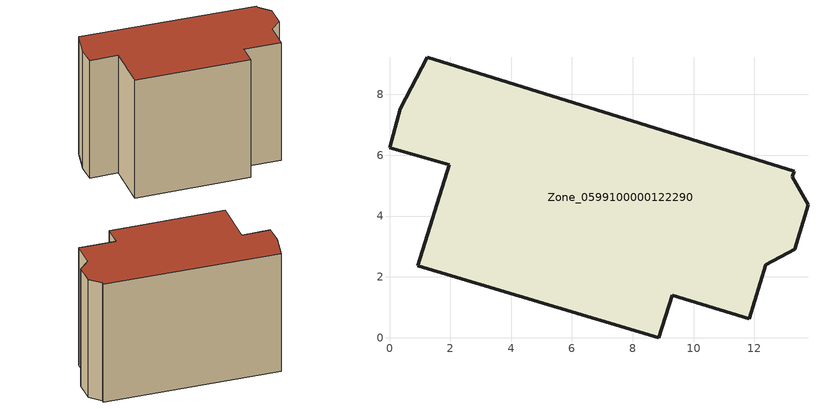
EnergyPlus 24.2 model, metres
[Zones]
Zone_0599100000122290
 floor ground (C_G): 0.35,7.52 1.25,9.22 13.31,5.48 13.25,5.29 13.76,4.37 13.32,2.91 12.37,2.4 11.83,0.62 9.29,1.4 8.86,0 0.93,2.36 1.97,5.68 0,6.25 z0
 wall outside (C_F): 0.93,2.36 8.86,0 9.29,1.4 11.83,0.62 12.37,2.4 13.32,2.91 13.76,4.37 13.25,5.29 13.31,5.48 1.25,9.22 0.35,7.52 0,6.25 1.97,5.68 0.93,2.36 z0:9.23
 roof outside (C_R): 13.31,5.48 1.25,9.22 0.35,7.52 0,6.25 1.97,5.68 0.93,2.36 8.86,0 9.29,1.4 11.83,0.62 12.37,2.4 13.32,2.91 13.76,4.37 13.25,5.29 z9.23
[BUILDING]
Pand.0599100000122290: North Axis=0; Terrain=City; Loads Convergence Tolerance Value=0.04; Temperature Convergence Tolerance Value=0.4; Solar Distribution=FullExterior; Maximum Number of Warmup Days=25; Minimum Number of Warmup Days=1
[Site:Location]
Rotterdam.The.Hague.AP_ZH_NLD Design_Conditions: Latitude=51.96; Longitude=4.45; Time Zone=1; Elevation=-4.5
[SITE:GROUNDTEMPERATURE:BUILDINGSURFACE]
18, 18, 18, 18, 18, 18, 18, 18, 18, 18, 18, 18
[MATERIAL] Thermal Absorptance=0.9; Solar Absorptance=0.7; Visible Absorptance=0.7
Name | Roughness | Thickness | Conductivity | Density | Specific Heat
G.TC.1946 | MediumSmooth | 0.15 | 1 | 540 | 1210
F.TC.1946 | Rough | 0.3 | 0.857143 | 1920 | 840
R.TC.1946 | MediumRough | 0.2 | 0.909091 | 1500 | 1000
[CONSTRUCTION]
C_G: G.TC.1946
C_F: F.TC.1946
C_R: R.TC.1946
[ZONE]
Zone_0599100000122290: Type=1; Multiplier=1; Ceiling Height=Autocalculate; Volume=Autocalculate; Floor Area=autocalculate; Part of Total Floor Area=Yes
[ZONEINFILTRATION:DESIGNFLOWRATE]
Infil_Zone_0599100000122290: Zone or ZoneList or Space or SpaceList=Zone_0599100000122290; Schedule=AlwaysOn; Design Flow Rate Calculation Method=Flow/Area; Flow Rate per Floor Area=0.003; Constant Term Coefficient=1; Temperature Term Coefficient=0; Velocity Term Coefficient=0; Velocity Squared Term Coefficient=0
[HVACTEMPLATE:ZONE:IDEALLOADSAIRSYSTEM]
Zone_0599100000122290: Maximum Heating Supply Air Temperature=50; Minimum Cooling Supply Air Temperature=13; Maximum Heating Supply Air Humidity Ratio=0.0156; Minimum Cooling Supply Air Humidity Ratio=0.0077; Heating Limit=NoLimit; Cooling Limit=NoLimit; Dehumidification Control Type=ConstantSensibleHeatRatio; Cooling Sensible Heat Ratio=0.7; Dehumidification Setpoint=60; Humidification Control Type=None; Humidification Setpoint=30; Outdoor Air Method=None; Outdoor Air Flow Rate per Person=0.00944; Outdoor Air Flow Rate per Zone Floor Area=0; Outdoor Air Flow Rate per Zone=0; Demand Controlled Ventilation Type=None; Outdoor Air Economizer Type=NoEconomizer; Heat Recovery Type=None; Sensible Heat Recovery Effectiveness=0.7; Latent Heat Recovery Effectiveness=0.65
[ZONECONTROL:THERMOSTAT]
ThermostatControl_Zone_0599100000122290: Zone or ZoneList=Zone_0599100000122290; Control Type Schedule=DualSetpointControlType; Control 1=Thermostat_Zone_0599100000122290; Temperature Difference Between Cutout And Setpoint=0
[THERMOSTATSETPOINT:DUALSETPOINT]
Thermostat_Zone_0599100000122290: Heating Setpoint Temperature Schedule=HeatingSetpoint_Zone_0599100000122290; Cooling Setpoint Temperature Schedule=CoolingSetpoint_Zone_0599100000122290
[SCHEDULE:COMPACT]
HeatingSetpoint_Zone_0599100000122290: Through: 12/31, For: AllDays, Until: 24:00, 21
CoolingSetpoint_Zone_0599100000122290: Through: 12/31, For: AllDays, Until: 24:00, 24
DualSetpointControlType: Through: 12/31, For: AllDays, Until: 24:00, 4
AlwaysOn: Through: 12/31, For: AllDays, Until: 24:00, 1
